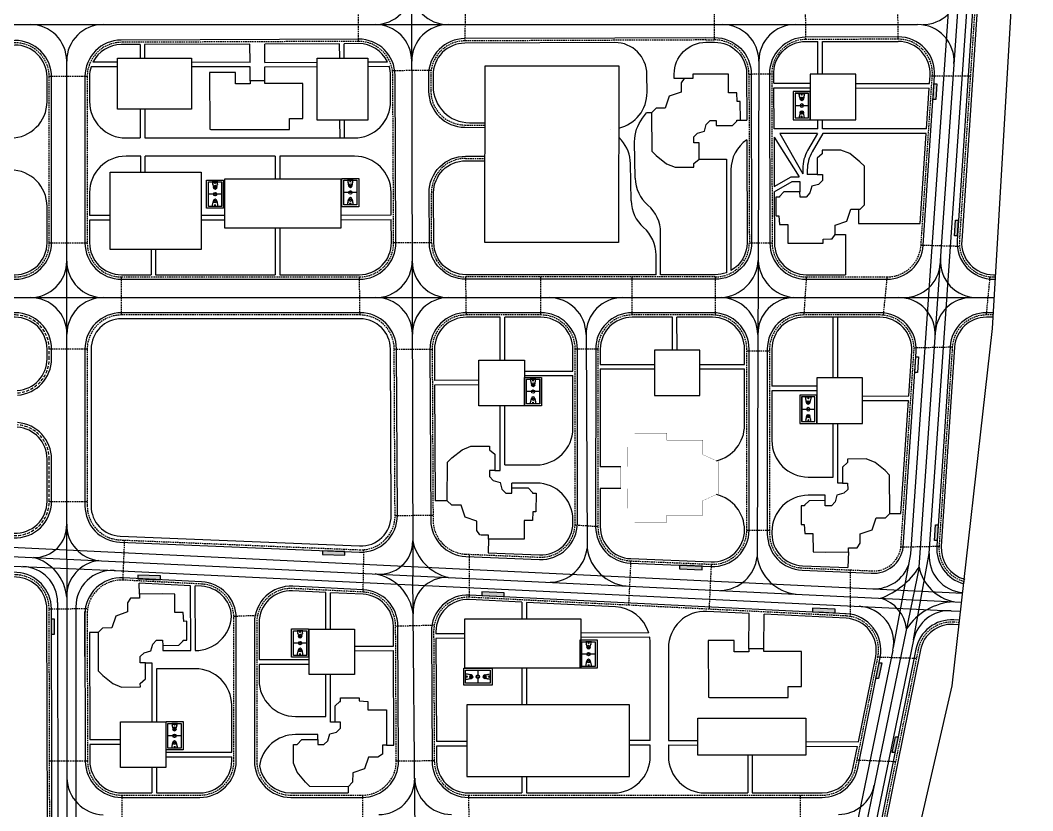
# Model space of a CAD drawing. Header units: inches. Extents: x -634 to 3638, y -6930911 to 5552.
# Drawn here: x 3304.5 to 3637.8, y 2153.3 to 2413.4 of the extents above; entities that cross this region are included whole.
import ezdxf

# ---------------------------------------------------------------- set-up
doc = ezdxf.new("R2010")
doc.units = ezdxf.units.IN
doc.header["$MEASUREMENT"] = 0
doc.linetypes.add('штриховая', pattern=[0.75, 0.5, -0.25])
doc.layers.add('ELEV', color=134, linetype='Continuous', lineweight=18)
for name, color, linetype in [('SPORT', 7, 'Continuous'), ('движ. автобус', 100, 'Continuous'), ('движ. пешеходы', 151, 'штриховая'), ('движ. транспорт', 10, 'Continuous'), ('зеленая зона', 100, 'Continuous'), ('муниц.здания', 181, 'Continuous')]:
    doc.layers.add(name, color=color, linetype=linetype)
for name, color, linetype, true_color in [('дет.площадки', 7, 'Continuous', 0xf5eb38), ('дорога', 7, 'Continuous', 0x737373), ('жил.зона', 7, 'Continuous', 0xee6868), ('парковка', 7, 'Continuous', 0x000000)]:
    doc.layers.add(name, color=color, linetype=linetype, true_color=true_color)

# ---------------------------------------------------------------- blocks, each defined once
blk = doc.blocks.new('A$C6FDB6B95')
at = {"layer": 'SPORT'}
for p, q in [((-2148, 1133), (1300, 1133)), ((-2148, -936), (-2148, 1133)), ((-1920, 438), (-1256, 300)), ((-1918, 904), (1070, 904)), ((-1918, -706), (-1918, 904)), ((-1918, -246), (-1918, 444)), ((-1918, -246), (-1918, 444)), ((-1918, 444), (-1255, 306)), ((-1721, 403), (-1720, 408)), ((-1716, 402), (-1721, 403)), ((-1720, 408), (-1715, 407)), ((-1715, 407), (-1716, 402)), ((-1620, 382), (-1619, 387)), ((-1615, 381), (-1620, 382)), ((-1619, 387), (-1613, 386)), ((-1613, 386), (-1615, 381)), ((-1519, 361), (-1518, 366)), ((-1513, 360), (-1519, 361)), ((-1518, 366), (-1512, 365)), ((-1512, 365), (-1513, 360)), ((-1277, 305), (-1276, 299)), ((-1258, -102), (-1258, 300)), ((-1252, 300), (-1252, -102)), ((-427, -706), (-427, 904)), ((-427, -418), (-427, 616)), ((-421, -706), (-421, 904)), ((-421, -418), (-421, 616)), ((1070, 444), (406, 306)), ((1071, 438), (407, 300)), ((409, -102), (409, 300)), ((429, 305), (428, 299)), ((1070, 904), (1070, -706)), ((1070, -246), (1070, 444)), ((1070, -246), (1070, 444)), ((1300, 1133), (1300, -936)), ((1300, -936), (-2148, -936)), ((-1256, -102), (-1920, -240)), ((-1255, -108), (-1918, -246)), ((1070, -706), (-1918, -706)), ((-1277, -107), (-1276, -101)), ((406, -108), (1070, -246)), ((407, -102), (1071, -240)), ((429, -107), (428, -101))]:
    blk.add_line(p, q, dxfattribs=at)
for points in [[(1300, -936), (-2148, -936), (-2148, 1133), (1300, 1133)], [(1076, -711), (-1924, -711), (-1924, 909), (1076, 909)], [(-1781, 202), (-1784, 202), (-1784, -4), (-1781, -4)], [(671, 361), (669, 366), (664, 365), (665, 360)], [(772, 382), (771, 387), (765, 386), (766, 381)], [(873, 403), (872, 408), (866, 407), (868, 402)], [(932, 202), (936, 202), (936, -4), (932, -4)], [(-1721, -205), (-1720, -211), (-1715, -209), (-1716, -204)], [(-1620, -184), (-1619, -190), (-1613, -188), (-1615, -183)], [(-1519, -163), (-1518, -168), (-1512, -167), (-1513, -162)], [(671, -163), (669, -168), (664, -167), (665, -162)], [(772, -184), (771, -190), (765, -188), (766, -183)], [(873, -205), (872, -211), (866, -209), (868, -204)]]:
    blk.add_lwpolyline(points, close=True, dxfattribs=at)
blk.add_lwpolyline([(403, -102, -0.9858149), (403, 300)], format="xyb", close=True, dxfattribs=at)
for centre, radius in [((-1741, 99), 25.9), ((-424, 99), 207), ((-424, 99), 201), ((892, 99), 25.9)]:
    blk.add_circle(centre, radius, dxfattribs=at)
for centre, radius, start, end in [((-1255, 99), 207, 96.21469, 263.78531), ((-1255, 99), 201, 96.21469, 263.78531), ((-1255, 99), 207, 270, 90), ((-1255, 99), 201, 270.81854, 89.18146), ((406, 99), 207, 90, 270), ((406, 99), 201, 276.21469, 83.78531), ((406, 99), 207, 276.21469, 83.78531)]:
    blk.add_arc(centre, radius, start, end, dxfattribs=at)

msp = doc.modelspace()

# ---------------------------------------------------------------- hatches: boundary and pattern name
at = {"layer": 'ELEV', "linetype": 'Continuous'}
h = msp.add_hatch(dxfattribs=at)
h.set_pattern_fill('ANSI31', color=256, scale=0.01044, style=0)
h.set_pattern_definition([(45, (1262.311104, 3366.587935), (-0.02343928418428, 0.02343928418428), [])])
edge = h.paths.add_edge_path()
edge.add_ellipse((1445.78234, 3471.96182), major_axis=(0, 6932302.83262), ratio=0.00000001506, start_angle=89.999976115149, end_angle=270.000023884851)
edge.add_line((1445.67794, 3474.85168), (1445.67794, 3528.48347))
edge.add_line((1445.67794, 3528.48347), (1445.88675, 3528.48347))
edge.add_line((1445.88675, 3528.48347), (1445.88675, 3474.85168))
at = {"layer": 'движ. автобус'}
h = msp.add_hatch(color=3, dxfattribs=at)
h.dxf.hatch_style = 1
h.paths.add_polyline_path([(3606.21087, 2392.50657), (3605.32462, 2392.50657), (3604.98141, 2387.35525), (3605.89503, 2387.35525)])
h = msp.add_hatch(color=3, dxfattribs=at)
h.dxf.hatch_style = 1
h.paths.add_polyline_path([(3613.29981, 2347.57529), (3612.38619, 2347.57529), (3612.07035, 2342.42396), (3612.98397, 2342.42396)])
h = msp.add_hatch(color=3, dxfattribs=at)
h.dxf.hatch_style = 1
h.paths.add_polyline_path([(3606.52326, 2245.02876), (3606.66696, 2247.37253), (3605.75335, 2247.37253), (3605.43751, 2242.22121), (3606.33621, 2242.22121)])
h = msp.add_hatch(color=3, dxfattribs=at)
h.dxf.hatch_style = 1
h.paths.add_polyline_path([(3411.41191, 2238.55774), (3403.97357, 2238.8617), (3403.97357, 2237.64509), (3411.41191, 2237.34112)])
h = msp.add_hatch(color=3, dxfattribs=at)
h.dxf.hatch_style = 1
h.paths.add_polyline_path([(3528.96397, 2233.76511), (3521.52563, 2234.06908), (3521.52563, 2232.85246), (3528.96397, 2232.5485)])
h = msp.add_hatch(color=3, dxfattribs=at)
h.dxf.hatch_style = 1
h.paths.add_polyline_path([(3350.65261, 2230.53645), (3343.21427, 2230.84042), (3343.21427, 2229.68506), (3350.23815, 2229.33678), (3350.65261, 2229.31984)])
h = msp.add_hatch(color=3, dxfattribs=at)
h.dxf.hatch_style = 1
h.paths.add_polyline_path([(3463.85761, 2224.98757), (3456.41927, 2225.29153), (3456.41927, 2224.07492), (3463.85761, 2223.77095)])
h = msp.add_hatch(color=3, dxfattribs=at)
h.dxf.hatch_style = 1
h.paths.add_polyline_path([(3572.80263, 2219.618), (3565.36429, 2219.92197), (3565.36429, 2218.70535), (3572.80263, 2218.40139)])
h = msp.add_hatch(color=3, dxfattribs=at)
h.dxf.hatch_style = 1
h.paths.add_polyline_path([(3315.73048, 2216.3893), (3314.81687, 2216.3893), (3314.83036, 2211.23798), (3315.73048, 2211.23798)])
h = msp.add_hatch(color=3, dxfattribs=at)
h.dxf.hatch_style = 1
h.paths.add_polyline_path([(3588.12804, 2201.95785), (3587.21932, 2201.95785), (3586.17779, 2196.80653), (3587.03123, 2196.80653)])
h = msp.add_hatch(color=3, dxfattribs=at)
h.dxf.hatch_style = 1
h.paths.add_polyline_path([(3593.50959, 2177.60678), (3592.59598, 2177.60678), (3591.54247, 2172.45546), (3592.45609, 2172.45546)])

# ---------------------------------------------------------------- linework, layer by layer
at = {"color": 7}
msp.add_lwpolyline([(3152.27453, 2117.38844), (3571.2036, 2020.67668), (3611.30722, 2194.39466), (3624.58339, 2311.97423), (3637.80785, 2538.02955), (3150.56133, 2538.02955)], close=True, dxfattribs=at)
at = {"layer": 'движ. автобус'}
for p, q in [((3597.69684, 2237.81714), (3618.60517, 2538.23784)), ((3603.71696, 2237.89779), (3624.59069, 2537.82126)), ((3283.28902, 2240.86137), (3614.7559, 2224.93764)), ((3591.95278, 2207.05687), (3597.69684, 2237.81714)), ((3598.61014, 2209.55945), (3603.71696, 2237.89779)), ((3259.15962, 2235.57297), (3338.48743, 2232.20271)), ((3335.41059, 2232.35052), (3610.93705, 2219.11418)), ((3316.8341, 2221.81117), (3316.88843, 2104.97414)), ((3322.83477, 2220.35877), (3322.88856, 2104.70101)), ((3610.93705, 2219.11418), (3614.0813, 2218.96313)), ((3598.61014, 2209.55945), (3568.227, 2062.71864)), ((3591.80108, 2206.15087), (3562.38666, 2064.10313))]:
    msp.add_line(p, q, dxfattribs=at)
for points in [[(3605.29725, 2392.50657), (3606.21087, 2392.50657), (3605.89503, 2387.35525), (3604.98141, 2387.35525)], [(3612.38619, 2347.57529), (3613.29981, 2347.57529), (3612.98397, 2342.42396), (3612.07035, 2342.42396)], [(3599.30677, 2302.59352), (3600.22039, 2302.59352), (3599.90455, 2297.4422), (3598.99093, 2297.4422)], [(3605.75335, 2247.37253), (3606.66696, 2247.37253), (3606.35112, 2242.22121), (3605.43751, 2242.22121)], [(3411.41191, 2238.55774), (3403.97357, 2238.8617), (3403.97357, 2237.64509), (3411.41191, 2237.34112)], [(3528.96397, 2233.76511), (3521.52563, 2234.06908), (3521.52563, 2232.85246), (3528.96397, 2232.5485)], [(3350.65261, 2230.53645), (3343.21427, 2230.84042), (3343.21427, 2229.62381), (3350.65261, 2229.31984)], [(3463.85761, 2224.98757), (3456.41927, 2225.29153), (3456.41927, 2224.07492), (3463.85761, 2223.77095)], [(3572.80263, 2219.618), (3565.36429, 2219.92197), (3565.36429, 2218.70535), (3572.80263, 2218.40139)], [(3314.81687, 2216.3893), (3315.73048, 2216.3893), (3315.73048, 2211.23798), (3314.81687, 2211.23798)], [(3587.21443, 2201.95785), (3588.12804, 2201.95785), (3587.03123, 2196.80653), (3586.11761, 2196.80653)], [(3592.59598, 2177.60678), (3593.50959, 2177.60678), (3592.45609, 2172.45546), (3591.54247, 2172.45546)]]:
    msp.add_lwpolyline(points, close=True, dxfattribs=at)
for centre, radius, start, end in [((3615.688, 2237.06465), 12, 176.0188138, 265.6325414), ((3305.16786, 2221.94383), 11.66699, 359.3484915, 88.8753312), ((3585.70469, 2238.34711), 12, 267.2496144, 341.5066815), ((3334.83477, 2220.36435), 12, 87.2496144, 180.0266457), ((3580.05037, 2208.58414), 12, 348.3008705, 87.2496144), ((3610.36123, 2207.128), 12, 87.2496144, 168.3097755)]:
    msp.add_arc(centre, radius, start, end, dxfattribs=at)
at = {"layer": 'движ. пешеходы'}
for p, q in [((3563.09045, 2407.02902), (3563.03951, 2419.53616)), ((3593.47896, 2407.16003), (3593.42805, 2419.65993)), ((3415.86873, 2406.43665), (3415.81782, 2418.93655)), ((3451.03983, 2419.08), (3450.86846, 2406.5792)), ((3533.09338, 2406.91409), (3533.04247, 2419.41399)), ((3530.24403, 2406.90249), (3500.25247, 2406.78033)), ((3427.03741, 2396.87332), (3439.78627, 2396.98151)), ((3326.59907, 2394.8688), (3314.09907, 2394.8688)), ((3544.38916, 2395.69219), (3551.88899, 2395.75112)), ((3604.74657, 2395.11239), (3617.27246, 2395.08496)), ((3314.09907, 2340.16366), (3326.59907, 2340.16366)), ((3439.94827, 2340.10578), (3427.44763, 2340.13624)), ((3544.52732, 2340.19167), (3552.02746, 2340.13565)), ((3601.03577, 2339.41579), (3613.69202, 2339.06505)), ((3337.84907, 2316.41366), (3337.84907, 2328.91366)), ((3416.37775, 2316.41366), (3416.19766, 2328.91366)), ((3451.37821, 2316.41366), (3451.19812, 2328.91366)), ((3475.94377, 2316.41366), (3475.94377, 2328.91366)), ((3505.94377, 2316.41366), (3505.94377, 2328.91366)), ((3533.27736, 2328.91366), (3533.27736, 2316.41366)), ((3563.27742, 2328.91366), (3562.43797, 2316.41366)), ((3589.81066, 2328.91366), (3588.57806, 2316.35982)), ((3622.55637, 2316.41366), (3623.78896, 2328.9675)), ((3326.59907, 2305.16366), (3314.09907, 2305.16366)), ((3427.6276, 2305.22155), (3440.12836, 2305.10578)), ((3494.69377, 2305.16595), (3487.19377, 2305.16747)), ((3543.68797, 2304.64767), (3551.18797, 2304.64767)), ((3598.71796, 2305.65684), (3611.33126, 2305.91154)), ((3314.09907, 2255.08284), (3326.59907, 2255.08284)), ((3427.90934, 2250.46373), (3440.40918, 2250.52805)), ((3494.6819, 2246.73952), (3487.158, 2247.23331)), ((3543.68797, 2245.64798), (3551.18797, 2245.64798)), ((3338.37005, 2229.17434), (3338.91114, 2242.34139)), ((3594.4176, 2240.08156), (3606.96345, 2240.35373)), ((3417.40387, 2225.25541), (3417.66676, 2239.20103)), ((3452.41326, 2223.51945), (3452.41326, 2237.67707)), ((3505.46998, 2235.49672), (3504.7474, 2220.92444)), ((3531.97605, 2234.40747), (3531.24234, 2219.61067)), ((3577.7392, 2232.52685), (3577.73934, 2217.22168)), ((3314.05819, 2219.70333), (3326.72588, 2219.84621)), ((3374.88408, 2217.31312), (3382.65494, 2217.62398)), ((3428.09656, 2214.0771), (3440.81094, 2214.42023)), ((3586.84822, 2203.9069), (3599.51717, 2203.49153)), ((3326.68933, 2169.64329), (3314.18937, 2169.61055)), ((3428.32474, 2169.73063), (3440.82458, 2169.79495)), ((3579.99706, 2170.02155), (3592.64551, 2169.50478)), ((3337.93929, 2158.42275), (3338.03095, 2147.42275)), ((3417.25498, 2147.42275), (3417.25498, 2158.42275)), ((3452.07535, 2158.42275), (3452.25544, 2145.92275)), ((3561.37237, 2145.92275), (3561.37237, 2158.42275))]:
    msp.add_line(p, q, dxfattribs=at)
for points in [[(3626.79286, 2537.97969), (3613.66314, 2340.91154, 0.433835841), (3624.88825, 2328.91366), (3625.53048, 2328.91366)], [(3500.25247, 2406.78033), (3450.86846, 2406.5792, 0.414527709), (3439.66443, 2395.27141), (3439.691, 2390.10731, 0.412079933), (3450.91672, 2378.91522), (3457.50185, 2378.90109)], [(3530.24403, 2406.90249), (3533.09338, 2406.91409, -0.414677452), (3544.38916, 2395.69219), (3544.52732, 2340.19167, -0.41494284), (3533.27736, 2328.91366), (3451.19812, 2328.91366, -0.412707349), (3439.94827, 2340.10578), (3439.86337, 2356.60686, -0.416350416), (3451.13735, 2367.91472), (3457.47825, 2367.90112)], [(3624.88697, 2316.41366), (3622.55637, 2316.41366, 0.394859818), (3611.33126, 2305.91154), (3606.96345, 2240.35373, 0.358596184), (3615.2956, 2228.73418, 0.358596184)], [(3287.75697, 2120.62987), (3287.86983, 2113.95494, 0.338759954), (3296.36347, 2103.23762), (3300.33245, 2102.23523, 0.489484039), (3314.33717, 2113.1722), (3314.05819, 2219.70333, 0.399016405), (3303.36538, 2230.91006), (3288.08806, 2231.6676, 0.428800516), (3276.28091, 2220.4314, 0.428800516)], [(3613.70299, 2215.23371), (3611.74637, 2215.34283, 0.372700523), (3600.09305, 2206.33977), (3569.41738, 2054.62, -0.079040438), (3568.01647, 2050.8669, -0.328421876), (3533.90909, 2035.58856), (3328.27738, 2082.2853)]]:
    msp.add_lwpolyline(points, format="xyb", dxfattribs=at)
for points in [[(3427.1644, 2395.24463, 0.413899486), (3415.86873, 2406.43665), (3337.80325, 2406.1187, 0.413021162), (3326.59907, 2394.8688), (3326.59907, 2340.16366, 0.414213562), (3337.84907, 2328.91366), (3416.19766, 2328.91366, 0.415721382), (3427.44751, 2340.22155)], [(3563.09045, 2407.02902, 0.413680182), (3551.88899, 2395.75112), (3552.02746, 2340.13565, 0.413484515), (3563.27742, 2328.91366), (3589.81066, 2328.91366, 0.394859818), (3601.03577, 2339.41579), (3604.74989, 2395.16225, 0.435046223), (3593.47896, 2407.16003)], [(3302.84907, 2328.91366, 0.414213562), (3314.09907, 2340.16366), (3314.09907, 2394.72625, 0.415406969), (3302.80325, 2405.97615), (3192.4543, 2405.52672, 0.415894714), (3181.25066, 2394.16646), (3181.78149, 2340.05331, 0.411343417), (3193.03095, 2328.91366)], [(3427.6276, 2305.22155, 0.412707349), (3416.37775, 2316.41366), (3337.84907, 2316.41366, 0.414213562), (3326.59907, 2305.16366), (3326.59907, 2253.64453, 0.402234529), (3337.38714, 2242.40402), (3416.19757, 2239.16534, 0.427815842), (3427.90934, 2250.46373)], [(3475.47023, 2236.72955, 0.426234911), (3487.18215, 2247.96778), (3487.19377, 2305.16138, 0.414273069), (3475.94377, 2316.41366), (3451.37821, 2316.41366, 0.415721382), (3440.12836, 2305.10578), (3440.41751, 2248.90933, 0.400740866), (3451.20543, 2237.7267)], [(3531.97605, 2234.40747, 0.426294931), (3543.68797, 2245.64798), (3543.68797, 2305.16366, 0.414213562), (3532.43797, 2316.41366), (3505.94377, 2316.41366, 0.414154058), (3494.69377, 2305.16595), (3494.6819, 2246.73952, 0.402293539), (3505.46998, 2235.49672)], [(3561.97605, 2233.17463), (3584.71935, 2232.24, 0.403472139), (3594.4176, 2240.08156), (3598.70389, 2304.41579, 0.433835841), (3587.47877, 2316.41366), (3562.43797, 2316.41366, 0.414213562), (3551.18797, 2305.16366), (3551.18797, 2244.41514, 0.402234529)], [(3374.88408, 2216.65779, 0.399775531), (3364.19123, 2227.89398), (3338.37005, 2229.17434, 0.429575803), (3326.56293, 2217.90868), (3326.68933, 2169.64329, 0.413446751), (3337.93929, 2158.42275), (3363.63408, 2158.42275, 0.414213562), (3374.88408, 2169.67275)], [(3382.38408, 2169.67275, 0.414213562), (3393.63408, 2158.42275), (3417.07489, 2158.42275, 0.415721382), (3428.32474, 2169.73063), (3428.09656, 2214.0771, 0.398284399), (3417.40387, 2225.25541), (3394.19123, 2226.40642, 0.428800516), (3382.38408, 2215.17022)], [(3440.8255, 2169.61486, 0.412707349), (3452.07535, 2158.42275), (3568.4489, 2158.42275, 0.356918388), (3579.47577, 2167.44326), (3586.84822, 2203.9069, 0.458847479), (3576.3785, 2217.37257), (3452.41326, 2223.51945, 0.43032419), (3440.60626, 2212.22537)]]:
    msp.add_lwpolyline(points, format="xyb", close=True, dxfattribs=at)
at = {"layer": 'движ. пешеходы', "ltscale": 2}
msp.add_lwpolyline([(3303.632, 2290.79337, 0.393957642), (3314.09907, 2302.01609), (3314.09907, 2305.16366, 0.414213562), (3302.84907, 2316.41366), (3193.37428, 2316.41366, 0.417089545), (3182.12482, 2305.05331), (3182.65181, 2251.33144, 0.437662626), (3194.90344, 2240.23652), (3257.30875, 2245.59296, -0.033745919), (3259.02756, 2245.62418), (3302.38714, 2243.84233, 0.426294931), (3314.09907, 2255.08284), (3314.09907, 2269.01609, 0.393957642), (3303.632, 2280.23882, 0.393957642)], format="xyb", dxfattribs=at)
at = {"layer": 'движ. транспорт'}
for p, q in [((3600.39861, 2233.4278), (3621.59793, 2538.02955)), ((3433.03699, 2509.93382), (3433.77105, 2230.62873)), ((3187.53331, 2411.95887), (3599.91267, 2411.95887)), ((3319.82745, 2236.1026), (3319.82745, 2399.95887)), ((3547.65178, 2399.91649), (3547.07607, 2236.87957)), ((3187.89564, 2322.13292), (3625.17748, 2322.12957)), ((3490.80222, 2310.11784), (3491.11885, 2239.59067)), ((3283.14507, 2237.86483), (3614.4186, 2221.95039)), ((3319.82745, 2236.1026), (3319.88856, 2104.69962)), ((3600.39861, 2233.4278), (3564.96608, 2061.76473)), ((3435.17543, 2074.79652), (3433.77105, 2230.62873))]:
    msp.add_line(p, q, dxfattribs=at)
for centre, radius, start, end in [((3421.35079, 2423.95887), 12, 270, 0.1245401), ((3445.35084, 2423.95887), 12, 180.1245401, 270), ((3601.59111, 2423.95887), 12, 270, 355.9995432), ((3307.82745, 2399.95887), 12, 0, 90), ((3331.82745, 2399.95887), 12, 90, 180), ((3421.40295, 2399.95887), 12, 0.1245401, 90), ((3445.40301, 2399.95887), 12, 90, 180.1245401), ((3535.65186, 2399.95887), 12, 359.7976777, 90), ((3559.65201, 2399.95887), 12, 90, 179.7976777), ((3599.91267, 2399.95887), 12, 355.9995432, 90), ((3307.85587, 2334.13201), 12, 270, 0.1245401), ((3331.85593, 2334.13201), 12, 180.1245401, 270), ((3421.54603, 2334.1363), 12, 270, 0.1245401), ((3445.54609, 2334.1363), 12, 180.1245401, 270), ((3534.43893, 2335.11075), 13.00246, 273.3318059, 356.7379909), ((3560.37637, 2335.04998), 12.97383, 183.0004509, 264.7740515), ((3595.37812, 2334.1298), 12, 269.9995611, 356.0188138), ((3619.43616, 2334.12962), 12, 176.0188138, 269.9995611), ((3307.90804, 2310.13201), 12, 0.1245401, 90), ((3331.90809, 2310.13201), 12, 90, 180.1245401), ((3421.5982, 2310.1363), 12, 0.1245401, 90), ((3445.59825, 2310.1363), 12, 90, 180.1245401), ((3478.53502, 2309.86351), 12.26868, 0.7585068, 89.1046151), ((3502.80722, 2310.12578), 12.005, 90.3838107, 180.4765793), ((3534.86276, 2309.6593), 12.47538, 1.4437339, 88.4756878), ((3559.31739, 2310.14625), 11.98445, 90.5867064, 180.8253817), ((3593.7078, 2310.12982), 12, 356.0188138, 89.9995611), ((3617.76584, 2310.12963), 12, 89.9995611, 176.0188138), ((3309.29976, 2247.15708), 10.53696, 267.7412139, 2.4026734), ((3331.69742, 2247.39885), 11.87165, 179.0349153, 264.0216279), ((3422.89781, 2241.96848), 10.84893, 262.0878669, 0.5964841), ((3449.08919, 2245.30894), 15.67883, 191.8793917, 256.3955348), ((3478.55618, 2241.10804), 12.65398, 271.6755685, 353.1129508), ((3505.50953, 2241.71957), 14.5473, 188.4150671, 263.7662061), ((3305.07983, 2222.31629), 14.80908, 4.9684651, 75.1130735), ((3534.61539, 2238.29481), 12.54079, 272.0796837, 353.5202983), ((3561.52311, 2239.0937), 14.61573, 188.7132792, 263.5573531), ((3331.65249, 2223.83048), 11.82149, 95.7848974, 181.1226245), ((3578.3947, 2247.71262), 26.2341, 291.0452313, 327.0085867), ((3614.72558, 2236.41482), 14.63504, 191.7768528, 258.4429855), ((3418.68882, 2216.13984), 15.3255, 7.4880763, 79.7936383), ((3445.01969, 2218.91343), 11.1631, 88.0412236, 183.9880576), ((3584.50316, 2211.94244), 11.762, 5.7320754, 73.6435052), ((3613.11131, 2201.7451), 20.37405, 93.7083734, 146.0709996), ((3332.29109, 2164.4305), 12.43496, 181.4677136, 268.0146403), ((3422.6495, 2163.77916), 11.7244, 269.4401286, 1.2149646), ((3446.65287, 2164.34033), 12.28558, 181.457889, 269.4502633), ((3573.90572, 2164.11557), 12, 270.0266457, 348.3008705)]:
    msp.add_arc(centre, radius, start, end, dxfattribs=at)
at = {"layer": 'дет.площадки'}
for points in [[(3336.57266, 2400.89158), (3360.90995, 2400.89158), (3360.90995, 2384.16865), (3336.57266, 2384.16865)], [(3402.25902, 2400.88472), (3418.97994, 2400.88472), (3418.97994, 2380.48057), (3402.25902, 2380.48057)], [(3579.58276, 2395.64562), (3564.58276, 2395.64562), (3564.58276, 2380.64562), (3579.58276, 2380.64562)], [(3371.85802, 2361.24774), (3410.06942, 2361.24774), (3410.06942, 2344.94867), (3371.85802, 2344.94867)], [(3528.25324, 2304.86646), (3513.25324, 2304.86646), (3513.25324, 2289.86646), (3528.25324, 2289.86646)], [(3455.53643, 2301.56149), (3470.53643, 2301.56149), (3470.53643, 2286.56149), (3455.53643, 2286.56149)], [(3581.71795, 2295.75033), (3566.71795, 2295.75033), (3566.71795, 2280.75033), (3581.71795, 2280.75033)], [(3450.8721, 2216.46084), (3489.0835, 2216.46084), (3489.0835, 2200.16177), (3450.8721, 2200.16177)], [(3399.60293, 2213.0742), (3414.60293, 2213.0742), (3414.60293, 2198.0742), (3399.60293, 2198.0742)], [(3527.60619, 2183.71081), (3563.14019, 2183.71081), (3563.14019, 2171.5568), (3527.60619, 2171.5568)], [(3337.48672, 2182.57771), (3352.48672, 2182.57771), (3352.48672, 2167.57771), (3337.48672, 2167.57771)]]:
    msp.add_lwpolyline(points, close=True, dxfattribs=at)
at = {"layer": 'дорога'}
for p, q in [((3530.24098, 2407.65248), (3500.24942, 2407.53033)), ((3563.08111, 2406.41004), (3567.06262, 2406.41004)), ((3567.06262, 2395.64562), (3567.06262, 2406.41004)), ((3568.56262, 2406.41004), (3593.48202, 2406.41004)), ((3568.56262, 2395.64562), (3568.56262, 2406.41004)), ((3343.9912, 2405.3939), (3343.9924, 2400.89158)), ((3345.4912, 2405.40001), (3345.4924, 2400.89158)), ((3380.1808, 2399.51005), (3380.15623, 2405.54119)), ((3385.07583, 2399.52002), (3385.05122, 2405.56113)), ((3409.69044, 2400.88472), (3409.67099, 2405.6614)), ((3411.19045, 2400.88472), (3411.17097, 2405.66751)), ((3336.57266, 2399.57442), (3328.46854, 2399.58638)), ((3380.1808, 2399.51005), (3360.90995, 2399.5385)), ((3385.07583, 2399.52002), (3402.25902, 2399.61641)), ((3418.97994, 2399.71021), (3425.37301, 2399.74607)), ((3336.57266, 2398.07442), (3327.8545, 2398.08728)), ((3380.18691, 2398.01004), (3360.90995, 2398.03849)), ((3380.20536, 2393.47891), (3380.18691, 2398.01004)), ((3385.08194, 2398.02003), (3402.25902, 2398.11639)), ((3385.10043, 2393.47891), (3385.08194, 2398.02003)), ((3418.97994, 2398.21018), (3425.95798, 2398.24933)), ((3523.06686, 2394.24052), (3519.79493, 2394.20687)), ((3552.57477, 2391.18041), (3564.58276, 2391.14484)), ((3552.57921, 2392.6804), (3564.58276, 2392.64485)), ((3579.58276, 2392.60042), (3603.82277, 2392.52863)), ((3579.58276, 2391.10042), (3603.72285, 2391.02892)), ((3605.22588, 2391.02447), (3605.32135, 2391.02418)), ((3343.99685, 2384.16865), (3343.99938, 2374.64555)), ((3345.49685, 2384.16865), (3345.49938, 2374.64595)), ((3512.35046, 2382.95513), (3510.62426, 2382.95513)), ((3409.79726, 2374.65734), (3409.77354, 2380.48057)), ((3411.29725, 2374.66345), (3411.27356, 2380.48057)), ((3541.58089, 2380.49155), (3543.677, 2380.49155)), ((3567.06262, 2377.62112), (3567.06262, 2380.64562)), ((3568.56262, 2377.62112), (3568.56262, 2380.64562)), ((3567.06262, 2377.62112), (3552.68413, 2377.62112)), ((3602.82955, 2377.62112), (3568.56262, 2377.62112)), ((3502.46381, 2373.88805), (3501.55297, 2374.93998)), ((3552.69083, 2374.93016), (3560.95503, 2361.84477)), ((3566.94188, 2376.12112), (3554.60813, 2376.12112)), ((3554.60813, 2376.12112), (3562.10107, 2362.83577)), ((3566.94188, 2376.12112), (3563.70876, 2370.52119)), ((3568.67393, 2376.12112), (3565.20876, 2370.11926)), ((3602.72961, 2376.12112), (3568.67393, 2376.12112)), ((3344.21178, 2363.40079), (3344.21037, 2368.64561)), ((3345.71178, 2363.40119), (3345.71037, 2368.64601)), ((3388.49829, 2368.65747), (3388.49829, 2361.24774)), ((3389.99829, 2368.65787), (3389.99829, 2361.24774)), ((3505.60631, 2353.99288), (3505.39012, 2366.24469)), ((3527.98486, 2367.68554), (3536.95913, 2367.69913)), ((3536.95913, 2367.69913), (3536.95913, 2330.33033)), ((3538.45913, 2364.12112), (3538.45913, 2331.03135)), ((3562.10107, 2364.52119), (3562.10107, 2362.83577)), ((3563.60107, 2364.11926), (3563.60107, 2362.65362)), ((3552.73138, 2358.64391), (3558.34129, 2361.84477)), ((3552.73567, 2356.91939), (3558.66861, 2360.34477)), ((3558.34129, 2361.84477), (3560.95503, 2361.84477)), ((3558.66861, 2360.34477), (3561.13664, 2360.34477)), ((3561.13664, 2360.34477), (3561.19014, 2356.92653)), ((3566.86076, 2362.65362), (3563.60107, 2362.65362)), ((3580.42957, 2351.2331), (3580.45275, 2346.54136)), ((3334.12512, 2349.13735), (3327.34907, 2349.13735)), ((3334.12512, 2347.63735), (3327.34907, 2347.63735)), ((3371.85802, 2349.13735), (3364.07802, 2349.13735)), ((3371.85802, 2347.63735), (3364.07802, 2347.63735)), ((3410.06171, 2349.26386), (3426.65054, 2349.34921)), ((3410.06942, 2347.76388), (3426.65826, 2347.84923)), ((3580.45275, 2346.54136), (3600.75944, 2346.55016)), ((3388.49829, 2344.94867), (3388.49829, 2329.66366)), ((3389.99829, 2344.94867), (3389.99829, 2329.66366)), ((3515.30479, 2329.66366), (3515.30479, 2343.45941)), ((3572.7478, 2342.88771), (3576.12812, 2342.88771)), ((3576.12812, 2342.88771), (3576.12812, 2329.66366)), ((3347.60157, 2337.94022), (3347.60157, 2329.66366)), ((3349.10157, 2337.94022), (3349.10157, 2329.66366)), ((3513.80479, 2329.66366), (3513.80479, 2336.13884)), ((3462.49182, 2301.56149), (3462.49182, 2315.66366)), ((3463.99182, 2301.56149), (3463.99182, 2315.66366)), ((3519.28233, 2304.86646), (3519.19087, 2315.66366)), ((3520.78227, 2304.87916), (3520.69082, 2315.67637)), ((3572.15706, 2295.75033), (3572.15706, 2315.66366)), ((3573.65706, 2295.75033), (3573.65706, 2315.66366)), ((3495.44275, 2300.16596), (3513.25324, 2300.16596)), ((3528.25324, 2300.16596), (3542.93797, 2300.16596)), ((3470.53612, 2296.47353), (3486.442, 2296.4703)), ((3470.53643, 2297.97353), (3486.44231, 2297.9703)), ((3495.44245, 2298.66596), (3513.25324, 2298.66596)), ((3528.25324, 2298.66596), (3542.93797, 2298.66596)), ((3455.53643, 2294.93), (3440.93111, 2294.85485)), ((3455.54415, 2293.43002), (3440.93883, 2293.35487)), ((3566.71795, 2293.0019), (3551.93797, 2293.0019)), ((3566.71795, 2291.5019), (3551.93797, 2291.5019)), ((3581.71661, 2289.75033), (3596.97604, 2289.76394)), ((3462.49182, 2265.2583), (3462.49182, 2286.56149)), ((3463.99182, 2267.10291), (3463.99182, 2286.56149)), ((3581.71795, 2288.25033), (3596.8761, 2288.26385)), ((3572.15706, 2263.09325), (3572.15706, 2280.75033)), ((3573.65706, 2261.05399), (3573.65706, 2280.75033)), ((3502.19693, 2266.48813), (3495.43591, 2266.48951)), ((3460.70776, 2265.2583), (3462.49182, 2265.2583)), ((3466.37838, 2259.53121), (3466.37838, 2261.10291)), ((3575.16458, 2261.05399), (3573.65706, 2261.05399)), ((3502.19693, 2259.28653), (3495.43445, 2259.28791)), ((3569.49396, 2255.3269), (3569.49396, 2257.09325)), ((3445.09965, 2255.30999), (3441.13469, 2255.28959)), ((3590.77269, 2251.10569), (3594.40347, 2251.1513)), ((3458.6979, 2242.65443), (3458.5139, 2238.177)), ((3577.17444, 2238.45012), (3576.96318, 2233.30937)), ((3343.73998, 2224.59439), (3343.71124, 2228.15857)), ((3360.67197, 2206.01374), (3360.56558, 2227.32284)), ((3362.05847, 2228.75066), (3362.05806, 2228.83255)), ((3362.17199, 2206.01374), (3362.06597, 2227.24844)), ((3406.64459, 2226.53984), (3406.64459, 2226.57999)), ((3405.14459, 2213.0742), (3405.14459, 2225.11237)), ((3406.64459, 2213.0742), (3406.64459, 2225.03799)), ((3469.67404, 2221.91265), (3469.67404, 2216.46084)), ((3471.17404, 2221.83827), (3471.17404, 2216.46084)), ((3325.84907, 2204.0946), (3325.84907, 2218.86921)), ((3544.37171, 2206.5635), (3544.42469, 2218.2061)), ((3549.26679, 2206.5635), (3549.37534, 2217.96062)), ((3330.14174, 2211.93882), (3327.32857, 2211.93882)), ((3450.8721, 2211.54739), (3441.36001, 2211.49844)), ((3450.8721, 2210.04737), (3441.36773, 2209.99846)), ((3511.39453, 2211.85879), (3489.0835, 2211.744)), ((3511.7427, 2210.36056), (3489.0835, 2210.24398)), ((3351.42046, 2207.7176), (3351.42046, 2206.01374)), ((3414.60293, 2207.43311), (3427.3804, 2207.49886)), ((3351.42046, 2206.01374), (3360.67197, 2206.01374)), ((3399.60293, 2202.91818), (3383.13408, 2202.91818)), ((3414.61064, 2205.93313), (3427.38812, 2205.99888)), ((3345.74985, 2201.99052), (3347.83732, 2201.99052)), ((3347.83732, 2201.99052), (3347.83732, 2182.57771)), ((3349.33732, 2200.01374), (3349.33732, 2182.57771)), ((3399.60293, 2201.41818), (3383.13408, 2201.41818)), ((3469.67404, 2200.16177), (3469.67404, 2188.09553)), ((3471.17404, 2200.16177), (3471.17404, 2188.09553)), ((3405.14459, 2184.3333), (3405.14459, 2198.0742)), ((3406.64459, 2182.46693), (3406.64459, 2198.0742)), ((3408.20425, 2182.46693), (3406.64459, 2182.46693)), ((3337.48672, 2176.61053), (3327.42116, 2176.58417)), ((3402.49366, 2176.77971), (3402.49366, 2178.3333)), ((3511.90412, 2176.40459), (3505.07999, 2176.36948)), ((3517.90412, 2176.46336), (3527.60619, 2176.38042)), ((3337.49065, 2175.11053), (3327.42508, 2175.08417)), ((3425.10327, 2174.83551), (3427.5484, 2174.84809)), ((3451.55921, 2176.0941), (3441.54244, 2176.04256)), ((3451.55921, 2174.59408), (3441.55016, 2174.54258)), ((3511.90412, 2174.90457), (3505.07999, 2174.86946)), ((3517.8913, 2174.96342), (3527.60619, 2174.88036)), ((3563.14019, 2176.07663), (3580.42626, 2175.92884)), ((3563.14019, 2174.57657), (3580.12349, 2174.43138)), ((3352.48672, 2172.56164), (3374.13408, 2172.56164)), ((3352.48672, 2171.06164), (3374.13408, 2171.06164)), ((3543.98401, 2171.5568), (3543.98401, 2159.17275)), ((3545.48401, 2171.5568), (3545.48401, 2159.17275)), ((3347.83732, 2167.57771), (3347.83732, 2159.17275)), ((3349.33732, 2167.57771), (3349.33732, 2159.17275)), ((3469.67404, 2164.59899), (3469.67404, 2159.17275)), ((3471.17404, 2164.59899), (3471.17404, 2159.17275)), ((3412.48725, 2161.20056), (3412.48725, 2159.17275))]:
    msp.add_line(p, q, dxfattribs=at)
for points in [[(3626.04452, 2538.02955), (3612.9148, 2340.9614, 0.433835841), (3624.88825, 2328.16366), (3625.53048, 2328.16366)], [(3627.5412, 2537.92983), (3614.41148, 2340.86168, 0.433835841), (3624.88825, 2329.66366), (3625.53048, 2329.66366)], [(3302.84907, 2328.16366, 0.414213562), (3314.84907, 2340.16366), (3314.84907, 2394.72625, 0.415406969), (3302.8002, 2406.72615), (3192.45125, 2406.27671, 0.415894714), (3180.5007, 2394.1591), (3181.03152, 2340.04595, 0.411343417), (3193.03095, 2328.16366), (3302.84907, 2328.16366)], [(3427.91439, 2395.24849, 0.413899486), (3415.86568, 2407.18665), (3337.8002, 2406.8687, 0.413021162), (3325.84907, 2394.8688), (3325.84907, 2340.16366, 0.414213562), (3337.84907, 2328.16366), (3416.19766, 2328.16366, 0.415721382), (3428.1975, 2340.2254), (3427.91439, 2395.24849)], [(3500.24942, 2407.53033), (3450.86541, 2407.32919, 0.414527709), (3438.91444, 2395.26755), (3438.94101, 2390.10345, 0.412079933), (3450.91511, 2378.16522), (3457.50024, 2378.1511)], [(3530.24098, 2407.65248), (3533.09033, 2407.66408, -0.414677452), (3545.13916, 2395.69405), (3545.27732, 2340.19353, -0.41494284), (3533.27736, 2328.16366), (3451.19812, 2328.16366, -0.412707349), (3439.19828, 2340.10192), (3439.11338, 2356.603, -0.416350416), (3451.13896, 2368.66472), (3457.47986, 2368.65112)], [(3563.08722, 2407.77901, 0.413680182), (3551.13899, 2395.74925), (3551.27746, 2340.13378, 0.413484515), (3563.27742, 2328.16366), (3589.81066, 2328.16366, 0.394859818), (3601.78411, 2339.36593), (3605.49824, 2395.11239, 0.435046223), (3593.47591, 2407.91003), (3563.08722, 2407.77901)], [(3552.57921, 2392.6804), (3552.56157, 2395.21211, -0.435046223), (3563.08111, 2406.41004)], [(3603.82277, 2392.52863), (3604.00155, 2395.21211, 0.435046223), (3593.48202, 2406.41004)], [(3603.82277, 2392.52863), (3604.00155, 2395.21211, 0.435046223), (3593.48202, 2406.41004)], [(3299.18914, 2374.64431), (3301.34907, 2374.64431, 0.414213562), (3313.34907, 2386.64431), (3313.34907, 2394.72625, 0.415406969), (3302.8063, 2405.22616), (3261.17889, 2405.05662)], [(3343.9912, 2405.3939), (3337.8063, 2405.36871, 0.282350758), (3328.46854, 2399.58638)], [(3425.37301, 2399.74607, 0.289096551), (3415.87179, 2405.68666), (3411.17097, 2405.66751)], [(3501.55929, 2377.8836, 0.352087831), (3510.85862, 2389.6993), (3510.7982, 2395.5739, 0.414193908), (3500.25553, 2406.03034), (3450.87151, 2405.82921, 0.414527709), (3440.41442, 2395.27527), (3440.43333, 2391.60025, 0.412079933), (3452.40743, 2379.66202), (3457.50346, 2379.65109)], [(3519.79493, 2394.20687), (3519.78992, 2395.61522, -0.414062663), (3530.24709, 2406.15249), (3533.09644, 2406.1641, -0.414677452), (3543.63917, 2395.69032), (3543.677, 2380.49155)], [(3327.8545, 2398.08728, 0.0780423), (3327.34907, 2394.8688), (3327.34907, 2386.64431, 0.414213562), (3339.34907, 2374.64431), (3343.99938, 2374.64555)], [(3414.46157, 2374.66429, 0.4156434), (3426.45822, 2386.72603), (3426.41441, 2395.24077, 0.072836322), (3425.95798, 2398.24933, 0.072836322)], [(3506.97536, 2361.42713), (3506.76371, 2373.42251, -0.175000479), (3509.39592, 2381.13618, 0.040712871), (3510.62426, 2382.95513, 0.040712871)], [(3543.69308, 2374.03174), (3543.77732, 2340.1898, -0.270623949), (3538.45913, 2331.03135, -0.270623949)], [(3339.34907, 2368.64431, 0.414213562), (3327.34907, 2356.64431), (3327.34907, 2349.13735)], [(3426.65054, 2349.34921), (3426.61258, 2356.7262, 0.412785674), (3414.60953, 2368.66446), (3389.99829, 2368.65787)], [(3513.80479, 2329.66366), (3451.19812, 2329.66366, -0.412707349), (3440.69826, 2340.10964), (3440.61336, 2356.61072, -0.416350416), (3451.13574, 2367.16472), (3457.47665, 2367.15112)], [(3261.17889, 2329.66366), (3302.84907, 2329.66366, 0.414213562), (3313.34907, 2340.16366), (3313.34907, 2352.11891, 0.414213562), (3301.34907, 2364.11891), (3299.18914, 2364.11891)], [(3552.73567, 2356.91939), (3552.77746, 2340.13752, 0.413484515), (3563.27742, 2329.66366), (3576.12812, 2329.66366)], [(3327.34907, 2347.63735), (3327.34907, 2340.16366, 0.414213562), (3337.84907, 2329.66366, 0.390203148)], [(3389.99829, 2329.66366), (3416.19766, 2329.66366, 0.415721382), (3426.69752, 2340.21769), (3426.65826, 2347.84923)], [(3536.95913, 2330.33033, -0.08980534), (3533.27736, 2329.66366), (3515.30479, 2329.66366)], [(3303.68419, 2290.04519, 0.393957642), (3314.84907, 2302.01609), (3314.84907, 2305.16366, 0.414213562), (3302.84907, 2317.16366), (3193.37428, 2317.16366, 0.417089545), (3181.37486, 2305.04595), (3181.90184, 2251.32409, 0.437628787), (3194.9689, 2239.48938), (3257.37289, 2244.84571, -0.033809373), (3258.99363, 2244.87494), (3302.35635, 2243.09296, 0.426294931), (3314.84907, 2255.08284), (3314.84907, 2269.01609, 0.393957642), (3303.68419, 2280.987, 0.393957642)], [(3428.37759, 2305.2254, 0.412707349), (3416.37775, 2317.16366), (3337.84907, 2317.16366, 0.414213562), (3325.84907, 2305.16366), (3325.84907, 2253.64453, 0.402234529), (3337.35635, 2241.65465), (3416.16677, 2238.41597, 0.427815842), (3428.65933, 2250.46759), (3428.37759, 2305.2254)], [(3475.43943, 2235.98018, 0.426234911), (3487.93215, 2247.96763), (3487.94377, 2305.16122, 0.414273069), (3475.94377, 2317.16366), (3451.37821, 2317.16366, 0.415721382), (3439.37837, 2305.10192), (3439.66752, 2248.90547, 0.400740866), (3451.17464, 2236.97734), (3475.43943, 2235.98018)], [(3531.94526, 2233.6581, 0.426294931), (3544.43797, 2245.64798), (3544.43797, 2305.16366, 0.414213562), (3532.43797, 2317.16366), (3505.94377, 2317.16366, 0.414154058), (3493.94377, 2305.1661), (3493.9319, 2246.73967, 0.402293539), (3505.43918, 2234.74736), (3531.94526, 2233.6581)], [(3624.88697, 2317.16366), (3622.55637, 2317.16366, 0.394859818), (3610.58291, 2305.9614), (3606.21511, 2240.40359, 0.358596184), (3615.10274, 2228.0094)], [(3303.5798, 2291.54155, 0.393957642), (3313.34907, 2302.01609), (3313.34907, 2305.16366, 0.414213562), (3302.84907, 2315.66366), (3241.86962, 2315.66366)], [(3462.49182, 2315.66366), (3451.37821, 2315.66366, 0.415721382), (3440.87835, 2305.10964), (3440.93111, 2294.85485)], [(3486.44231, 2297.9703), (3486.44377, 2305.16153, 0.414273069), (3475.94377, 2315.66366), (3463.99182, 2315.66366)], [(3519.19087, 2315.66366), (3505.94377, 2315.66366, 0.414154058), (3495.44377, 2305.16579), (3495.44275, 2300.16596)], [(3542.93797, 2300.16596), (3542.93797, 2305.16366, 0.414213562), (3532.43797, 2315.66366), (3520.69093, 2315.66366)], [(3596.97604, 2289.76394), (3597.95555, 2304.46564, 0.433835841), (3587.47877, 2315.66366), (3562.43797, 2315.66366, 0.414213562), (3551.93797, 2305.16366), (3551.93797, 2293.0019)], [(3624.88697, 2315.66366), (3622.55637, 2315.66366, 0.394859818), (3612.0796, 2305.86168), (3607.71179, 2240.30387, 0.358596184), (3615.48846, 2229.45896, 0.358596184)], [(3263.09109, 2297.81723), (3263.09109, 2257.72481, 0.402234529), (3274.59837, 2245.73493), (3302.41794, 2244.5917, 0.426294931), (3313.34907, 2255.08284), (3313.34907, 2269.01609, 0.393957642), (3303.5798, 2279.49064)], [(3463.99182, 2267.10291), (3474.43604, 2267.10127, 0.414213562), (3486.43847, 2279.09883), (3486.442, 2296.4703)], [(3533.67567, 2268.47271, 0.348297148), (3542.93797, 2280.15625), (3542.93797, 2298.66596)], [(3551.93797, 2291.5019), (3551.93797, 2275.09325, 0.414213562), (3563.93797, 2263.09325), (3572.15706, 2263.09325)], [(3458.5139, 2238.177), (3475.50102, 2237.47892, 0.426234911), (3486.43215, 2247.96793), (3486.43238, 2249.09883, 0.414213562), (3474.43482, 2261.10127), (3466.37838, 2261.10291)], [(3495.43445, 2259.28791), (3495.4319, 2246.73937, 0.402293539), (3505.50077, 2236.24609), (3532.00685, 2235.15683, 0.426294931), (3542.93797, 2245.64798), (3542.93797, 2245.63085, 0.348297148), (3533.67567, 2257.31438, 0.348297148)], [(3569.49396, 2257.09325), (3563.93797, 2257.09325, 0.414213562), (3551.93797, 2245.09325), (3551.93797, 2244.41514, 0.402234529), (3562.00685, 2233.924), (3576.96318, 2233.30937)], [(3287.00707, 2120.61719), (3287.11994, 2113.94226, 0.338759954), (3296.17982, 2102.51046), (3300.1488, 2101.50806, 0.489484039), (3315.08717, 2113.17417), (3314.80819, 2219.70529, 0.399016405), (3303.40253, 2231.65914), (3288.1252, 2232.41668, 0.428800516), (3275.53091, 2220.4314)], [(3288.50686, 2120.64255), (3288.61972, 2113.96762, 0.338759954), (3296.54712, 2103.96479), (3300.5161, 2102.9624, 0.489484039), (3313.58717, 2113.17024), (3313.30819, 2219.70137, 0.399016405), (3303.32824, 2230.16098), (3288.05092, 2230.91852, 0.428800516), (3277.03091, 2220.4314, 0.428800516)], [(3375.63408, 2216.65779, 0.399775531), (3364.22837, 2228.64306), (3338.40719, 2229.92342, 0.429575803), (3325.81294, 2217.90672), (3325.93933, 2169.64132, 0.413446751), (3337.93929, 2157.67275), (3363.63408, 2157.67275, 0.414213562), (3375.63408, 2169.67275), (3375.63408, 2216.65779)], [(3374.11361, 2217.31312, 0.381777834), (3364.15409, 2227.1449), (3362.06597, 2227.24844)], [(3381.63408, 2169.67275, 0.414213562), (3393.63408, 2157.67275), (3417.07489, 2157.67275, 0.415721382), (3429.07473, 2169.73449), (3428.84656, 2214.08096, 0.398284399), (3417.44101, 2226.00449), (3394.22837, 2227.1555, 0.428800516), (3381.63408, 2215.17022), (3381.63408, 2169.67275)], [(3405.14459, 2225.11237), (3394.15409, 2225.65734, 0.428800516), (3383.13408, 2215.17022), (3383.13408, 2202.91818)], [(3427.3804, 2207.49886), (3427.34657, 2214.07324, 0.398284399), (3417.36672, 2224.50633), (3406.64459, 2225.03799)], [(3440.07551, 2169.611, 0.412707349), (3452.07535, 2157.67275), (3568.4489, 2157.67275, 0.356918388), (3580.21089, 2167.29463), (3587.58334, 2203.75826, 0.458847479), (3576.41564, 2218.12165), (3452.4504, 2224.26853, 0.43032419), (3439.85627, 2212.22151), (3440.07551, 2169.611)], [(3469.67404, 2221.91265), (3452.37612, 2222.77037, 0.43032419), (3441.35625, 2212.22923), (3441.36001, 2211.49844)], [(3511.39453, 2211.85879, 0.317236773), (3500.49842, 2220.3842), (3471.17404, 2221.83827)], [(3362.17199, 2206.01374), (3362.13408, 2206.01374, 0.397204932), (3374.11361, 2217.31312, 0.397204932)], [(3544.42469, 2218.2061), (3530.49842, 2218.89664, 0.428800516), (3517.90412, 2206.91136), (3517.90412, 2176.46336)], [(3580.42626, 2175.92884), (3586.11309, 2204.05553, 0.458847479), (3576.34135, 2216.6235), (3549.37534, 2217.96062)], [(3613.66123, 2214.48488), (3611.70461, 2214.594, 0.372700523), (3600.82817, 2206.19114), (3570.15251, 2054.47137, -0.079040438), (3568.66919, 2050.49749, -0.328453608), (3533.74656, 2034.85638), (3328.11129, 2081.55393)], [(3613.74476, 2215.98255), (3611.78813, 2216.09167, 0.372700523), (3599.35792, 2206.48841), (3568.68226, 2054.76863, -0.079040438), (3567.36376, 2051.2363, -0.328388991), (3534.07157, 2036.32076), (3328.44346, 2083.01668)], [(3511.90412, 2208.39893, 0.041074705), (3511.7427, 2210.36056, 0.041074705)], [(3374.13408, 2172.56164), (3374.13408, 2188.01374, 0.414213562), (3362.13408, 2200.01374), (3349.33732, 2200.01374)], [(3383.13408, 2201.41818), (3383.13408, 2196.3333, 0.414213562), (3395.13408, 2184.3333), (3405.14459, 2184.3333)], [(3402.49366, 2178.3333), (3395.13408, 2178.3333, 0.372549758), (3383.25882, 2168.05906), (3383.25882, 2168.05906, 0.369710172), (3393.63408, 2159.17275), (3412.48725, 2159.17275)], [(3327.42508, 2175.08417), (3327.43933, 2169.64525, 0.413446751), (3337.93929, 2159.17275), (3347.83732, 2159.17275)], [(3441.55016, 2174.54258), (3441.57549, 2169.61872, 0.412707349), (3452.07535, 2159.17275), (3469.67404, 2159.17275)], [(3471.17404, 2159.17275), (3499.90412, 2159.17275, 0.414213562), (3511.90412, 2171.17275), (3511.90412, 2174.90457)], [(3517.90412, 2174.96331), (3517.90412, 2171.17275, 0.414213562), (3529.90412, 2159.17275), (3543.98401, 2159.17275)], [(3545.48401, 2159.17275), (3568.4489, 2159.17275, 0.356918388), (3578.74064, 2167.5919), (3580.12349, 2174.43138)], [(3349.33732, 2159.17275), (3363.63408, 2159.17275, 0.414213562), (3374.13408, 2169.67275), (3374.13408, 2171.06164)]]:
    msp.add_lwpolyline(points, format="xyb", dxfattribs=at)
for points in [[(3380.15623, 2405.54119), (3345.4912, 2405.40001)], [(3409.67099, 2405.6614), (3385.05122, 2405.56113)], [(3519.79487, 2394.22435), (3519.79487, 2394.22227)], [(3552.68413, 2377.62112), (3552.58966, 2391.18036)], [(3602.82955, 2377.62112), (3603.72285, 2391.02892)], [(3602.82955, 2377.62112), (3603.72285, 2391.02892)], [(3345.49938, 2374.64595), (3414.46157, 2374.66429)], [(3552.69083, 2374.93016), (3552.73138, 2358.64391)], [(3600.75944, 2346.55016), (3602.72961, 2376.12112)], [(3600.75944, 2346.55016), (3602.72961, 2376.12112)], [(3344.21037, 2368.64561), (3339.34907, 2368.64431)], [(3388.49829, 2368.65747), (3345.71037, 2368.64601)], [(3337.84907, 2329.66366), (3347.60157, 2329.66366)], [(3349.10157, 2329.66366), (3388.49829, 2329.66366)], [(3563.27742, 2329.66366), (3576.12812, 2329.66366)], [(3495.44245, 2298.66596), (3495.43591, 2266.48951)], [(3440.93883, 2293.35487), (3441.13469, 2255.28959)], [(3594.40347, 2251.1513), (3596.8761, 2288.26385)], [(3360.56558, 2227.32284), (3343.71124, 2228.15857)], [(3577.65649, 2217.99523), (3567.13048, 2218.58227)], [(3327.32857, 2211.93882), (3327.42116, 2176.58417)], [(3441.36773, 2209.99846), (3441.54244, 2176.04256)], [(3511.90412, 2176.40459), (3511.90412, 2208.39893)], [(3427.5484, 2174.84809), (3427.38812, 2205.99888)]]:
    msp.add_lwpolyline(points, dxfattribs=at)
msp.add_lwpolyline([(3498.85925, 2377.57589), (3498.85925, 2377.57589)], close=True, dxfattribs=at)
msp.add_lwpolyline([(3561.94526, 2232.42526), (3584.67167, 2231.49133, 0.403601937), (3595.16454, 2240.01067), (3599.45223, 2304.36593, 0.433835841), (3587.47877, 2317.16366), (3562.43797, 2317.16366, 0.414213562), (3550.43797, 2305.16366), (3550.43797, 2244.41514, 0.402234529)], format="xyb", close=True, dxfattribs=at)
for centre, start, end in [((3493.39199, 2366.03299), 1.0108742, 40.8884841), ((3550.45913, 2364.12112), 124.3216178, 180), ((3574.10107, 2364.52119), 150, 180), ((3575.60107, 2364.11926), 150, 180), ((3518.9735, 2361.63884), 181.0108742, 229.2422125), ((3517.60444, 2354.20458), 181.0108742, 228.8282282), ((3503.30479, 2343.45941), 0, 49.2422125), ((3501.80479, 2336.13884), 0, 48.8282282)]:
    msp.add_arc(centre, 12, start, end, dxfattribs=at)
at = {"layer": 'жил.зона', "ltscale": 100}
for points in [[(3516.86724, 2384.44247), (3513.80605, 2384.42734), (3512.35046, 2382.95513), (3512.41288, 2370.32221), (3513.88294, 2368.86661), (3517.22771, 2366.16851), (3520.12816, 2365.00774), (3526.27922, 2365.03813), (3526.27341, 2366.21407), (3527.98486, 2367.68554), (3527.95856, 2373.00682), (3526.23988, 2372.99833), (3526.22613, 2375.01572), (3527.48448, 2376.28561), (3529.77065, 2376.91594), (3530.34755, 2379.11288), (3531.60644, 2380.44249), (3533.62069, 2380.45244), (3533.62918, 2378.73391), (3538.95061, 2378.7602), (3540.40621, 2380.23011), (3540.40495, 2380.48596), (3541.58089, 2380.49155), (3541.55052, 2386.63719), (3540.55329, 2386.63274), (3540.36067, 2389.52651), (3537.64694, 2389.51863), (3537.61762, 2395.61069), (3533.54597, 2395.64515), (3525.9487, 2395.61069), (3525.95393, 2394.25478), (3523.52712, 2394.24279), (3523.06686, 2394.24052), (3522.07152, 2392.77273), (3522.08223, 2389.70826), (3518.18593, 2388.35329), (3516.86724, 2384.44247)], [(3577.95209, 2351.21797), (3581.01328, 2351.2331), (3582.46887, 2352.70532), (3582.40644, 2365.33823), (3580.93639, 2366.79383), (3577.59161, 2369.49193), (3574.69117, 2370.65271), (3568.5401, 2370.62231), (3568.54591, 2369.44637), (3566.83446, 2367.9749), (3566.86076, 2362.65362), (3568.57944, 2362.66211), (3568.59319, 2360.64472), (3567.33485, 2359.37483), (3565.04868, 2358.7445), (3564.47177, 2356.54756), (3563.21288, 2355.21796), (3561.19863, 2355.208), (3561.19014, 2356.92653), (3555.86871, 2356.90024), (3554.41311, 2355.43033), (3554.41437, 2355.17448), (3553.23843, 2355.16889), (3553.2688, 2349.02325), (3554.26603, 2349.0277), (3554.45865, 2346.13393), (3557.17238, 2346.14181), (3557.2017, 2340.04975), (3561.27335, 2340.01529), (3568.87062, 2340.04975), (3568.86539, 2341.40566), (3571.2922, 2341.41765), (3571.75246, 2341.41993), (3572.7478, 2342.88771), (3572.73709, 2345.95218), (3576.63339, 2347.30716), (3577.95209, 2351.21797)], [(3449.61643, 2253.82265), (3446.55524, 2253.83778), (3445.09965, 2255.30999), (3445.16207, 2267.9429), (3446.63213, 2269.3985), (3449.97691, 2272.09661), (3452.87735, 2273.25738), (3459.02841, 2273.22699), (3459.0226, 2272.05105), (3460.73405, 2270.57958), (3460.70776, 2265.2583), (3458.98908, 2265.26679), (3458.97532, 2263.2494), (3460.23367, 2261.97951), (3462.51984, 2261.34918), (3463.09674, 2259.15224), (3464.35564, 2257.82263), (3466.36988, 2257.81268), (3466.37838, 2259.53121), (3471.69981, 2259.50492), (3473.15541, 2258.03501), (3473.15414, 2257.77916), (3474.33008, 2257.77357), (3474.29972, 2251.62793), (3473.30249, 2251.63238), (3473.10987, 2248.73861), (3470.39613, 2248.74649), (3470.36681, 2242.65443), (3466.29516, 2242.61997), (3458.6979, 2242.65443), (3458.70313, 2244.01034), (3456.27631, 2244.02233), (3455.81606, 2244.0246), (3454.82071, 2245.49238), (3454.83142, 2248.55685), (3450.93513, 2249.91183), (3449.61643, 2253.82265)], [(3586.25591, 2249.61834), (3589.3171, 2249.63347), (3590.77269, 2251.10569), (3590.71026, 2263.7386), (3589.24021, 2265.1942), (3585.89543, 2267.8923), (3582.99499, 2269.05307), (3576.84393, 2269.02268), (3576.84974, 2267.84674), (3575.13829, 2266.37527), (3575.16458, 2261.05399), (3576.88326, 2261.06248), (3576.89701, 2259.04509), (3575.63867, 2257.7752), (3573.3525, 2257.14487), (3572.77559, 2254.94793), (3571.5167, 2253.61833), (3569.50245, 2253.60837), (3569.49396, 2255.3269), (3564.17253, 2255.30061), (3562.71693, 2253.8307), (3562.71819, 2253.57485), (3561.54225, 2253.56926), (3561.57262, 2247.42362), (3562.56985, 2247.42807), (3562.76247, 2244.5343), (3565.4762, 2244.54218), (3565.50552, 2238.45012), (3569.57718, 2238.41566), (3577.17444, 2238.45012), (3577.16921, 2239.80603), (3579.59603, 2239.81802), (3580.05628, 2239.8203), (3581.05163, 2241.28808), (3581.04091, 2244.35255), (3584.93721, 2245.70752), (3586.25591, 2249.61834)], [(3334.65852, 2213.42616), (3331.59733, 2213.41104), (3330.14174, 2211.93882), (3330.20416, 2199.30591), (3331.67422, 2197.85031), (3335.019, 2195.15221), (3337.91944, 2193.99143), (3344.0705, 2194.02183), (3344.06469, 2195.19777), (3345.77614, 2196.66924), (3345.74985, 2201.99052), (3344.03117, 2201.98203), (3344.01741, 2203.99942), (3345.27576, 2205.26931), (3347.56193, 2205.89964), (3348.13883, 2208.09657), (3349.39772, 2209.42618), (3351.41197, 2209.43614), (3351.42046, 2207.7176), (3356.7419, 2207.7439), (3358.1975, 2209.21381), (3358.19623, 2209.46966), (3359.37217, 2209.47525), (3359.3418, 2215.62089), (3358.34457, 2215.61644), (3358.15195, 2218.51021), (3355.43822, 2218.50232), (3355.4089, 2224.59439), (3351.33725, 2224.62885), (3343.73998, 2224.59439), (3343.74521, 2223.23848), (3341.3184, 2223.22649), (3340.85815, 2223.22421), (3339.8628, 2221.75643), (3339.87351, 2218.69196), (3335.97721, 2217.33698), (3334.65852, 2213.42616)], [(3413.96147, 2165.72164), (3413.95524, 2162.66042), (3412.48725, 2161.20056), (3399.85422, 2161.22629), (3398.39435, 2162.69211), (3395.68655, 2166.02904), (3394.51735, 2168.9261), (3394.52988, 2175.07722), (3395.70583, 2175.07483), (3397.17232, 2176.79054), (3402.49366, 2176.77971), (3402.49016, 2175.06101), (3404.50758, 2175.05311), (3405.77381, 2176.31514), (3406.3975, 2178.60313), (3408.59275, 2179.18642), (3409.91869, 2180.44917), (3409.9228, 2182.46343), (3408.20425, 2182.46693), (3408.21509, 2187.78842), (3409.68076, 2189.24828), (3409.93661, 2189.24776), (3409.93879, 2190.42371), (3416.08449, 2190.4112), (3416.08294, 2189.41396), (3418.97725, 2189.22974), (3418.97725, 2186.516), (3425.06937, 2186.50438), (3425.11566, 2182.43284), (3425.10327, 2174.83551), (3423.74735, 2174.8368), (3423.74241, 2172.40996), (3423.74147, 2171.9497), (3422.27659, 2170.9501), (3419.2121, 2170.95191), (3417.86844, 2167.05169), (3413.96147, 2165.72164)]]:
    msp.add_lwpolyline(points, dxfattribs=at)
at = {"layer": 'жил.зона', "linetype": 'Continuous', "flags": 128}
msp.add_lwpolyline([(3504.39851, 2266.50056, 0.06884, 0.06884, 0), (3504.39851, 2272.99595, 0.06884, 0.06884, 0), (3506.76515, 2272.99595, 0.06884, 0.06884, 0), (3506.76515, 2277.53829, 0.06884, 0.06884, 0), (3517.34175, 2277.53829, 0.06884, 0.06884, 0), (3517.34175, 2275.22476, 0.06884, 0.06884, 0), (3529.19263, 2275.22476, 0.06884, 0.06884, 0), (3529.19263, 2270.44874, 0.06884, 0.06884, 0), (3534.39364, 2268.15625, 0.06884, 0.06884, 0), (3534.39364, 2268.15625, 0.06884, 0.06884, 0), (3534.39364, 2257.63085, 0.06884, 0.06884, 0), (3529.19263, 2255.33836, 0.06884, 0.06884, 0), (3529.19263, 2250.52263, 0.06884, 0.06884, 0), (3517.34175, 2250.52263, 0.06884, 0.06884, 0), (3517.34175, 2248.2488, 0.06884, 0.06884, 0), (3506.76515, 2248.2488, 0.06884, 0.06884, 0), (3506.76515, 2252.79114, 0.06884, 0.06884, 0), (3504.39851, 2252.79114, 0.06884, 0.06884, 0), (3504.39851, 2259.28653, 0.06884, 0.06884, 0), (3502.19693, 2259.28653, 0.06884, 0.06884, 0), (3502.19693, 2266.48813, 0.06884, 0.06884, 0)], format="xyseb", close=True, dxfattribs=at)
at = {"layer": 'зеленая зона'}
for points in [[(3334.12512, 2363.40119), (3364.07802, 2363.40119), (3364.07802, 2337.94022), (3334.12512, 2337.94022)], [(3451.55921, 2164.59899), (3505.07999, 2164.59899), (3505.07999, 2188.09553), (3451.55921, 2188.09553)]]:
    msp.add_lwpolyline(points, close=True, dxfattribs=at)
msp.add_lwpolyline([(3426.37761, 2305.21511, 0.412707349), (3416.37775, 2315.16366), (3337.84907, 2315.16366, 0.414213562), (3327.84907, 2305.16366), (3327.84907, 2253.64453, 0.402234529), (3337.43847, 2243.65297), (3416.24889, 2240.41428, 0.427815842), (3426.65936, 2250.4573)], format="xyb", close=True, dxfattribs=at)
at = {"layer": 'муниц.здания'}
for points in [[(3367.25072, 2377.45284), (3393.11111, 2377.45284), (3393.11111, 2381.11178), (3397.49987, 2381.11178), (3397.49987, 2392.59598), (3385.10043, 2392.59598), (3385.10043, 2393.47891), (3380.20536, 2393.47891), (3380.20536, 2392.49001), (3375.40918, 2392.49001), (3375.40918, 2396.1984), (3366.80571, 2396.1984), (3366.92642, 2377.59311), (3367.25072, 2377.45284)], [(3531.41707, 2190.53743), (3557.27746, 2190.53743), (3557.27746, 2194.19637), (3561.66622, 2194.19637), (3561.66622, 2205.68057), (3549.26679, 2205.68057), (3549.26679, 2206.5635), (3544.37171, 2206.5635), (3544.37171, 2205.5746), (3539.57553, 2205.5746), (3539.57553, 2209.28299), (3530.97207, 2209.28299), (3531.09277, 2190.6777), (3531.41707, 2190.53743)]]:
    msp.add_lwpolyline(points, dxfattribs=at)
at = {"layer": 'парковка'}
msp.add_lwpolyline([(3457.54357, 2398.35059), (3501.60318, 2398.35059), (3501.47854, 2340.23919), (3457.41892, 2340.23919)], close=True, dxfattribs=at)

# ---------------------------------------------------------------- block references
at = {"layer": 'дет.площадки', "yscale": 0.002700000000004366, "zscale": 0.002700000000004366}
for p, xscale, rotation in [((3561.5225, 2386.44608), -0.002700000000004366, 270), ((3368.92101, 2357.31328), 0.002700000000004366, 90), ((3413.45995, 2357.84851), 0.002700000000004366, 90), ((3473.59669, 2292.36195), 0.002700000000004366, 90), ((3563.65768, 2286.55079), -0.002700000000004366, 270), ((3396.90584, 2209.59746), 0.002700000000004366, 90), ((3491.87571, 2205.98185), 0.002700000000004366, 90), ((3454.02042, 2197.67758), 0.002700000000004366, 180), ((3355.58986, 2179.10096), 0.002700000000004366, 90)]:
    msp.add_blockref('A$C6FDB6B95', p, dxfattribs=dict(at, xscale=xscale, rotation=rotation))

doc.saveas('drawing.dxf')
